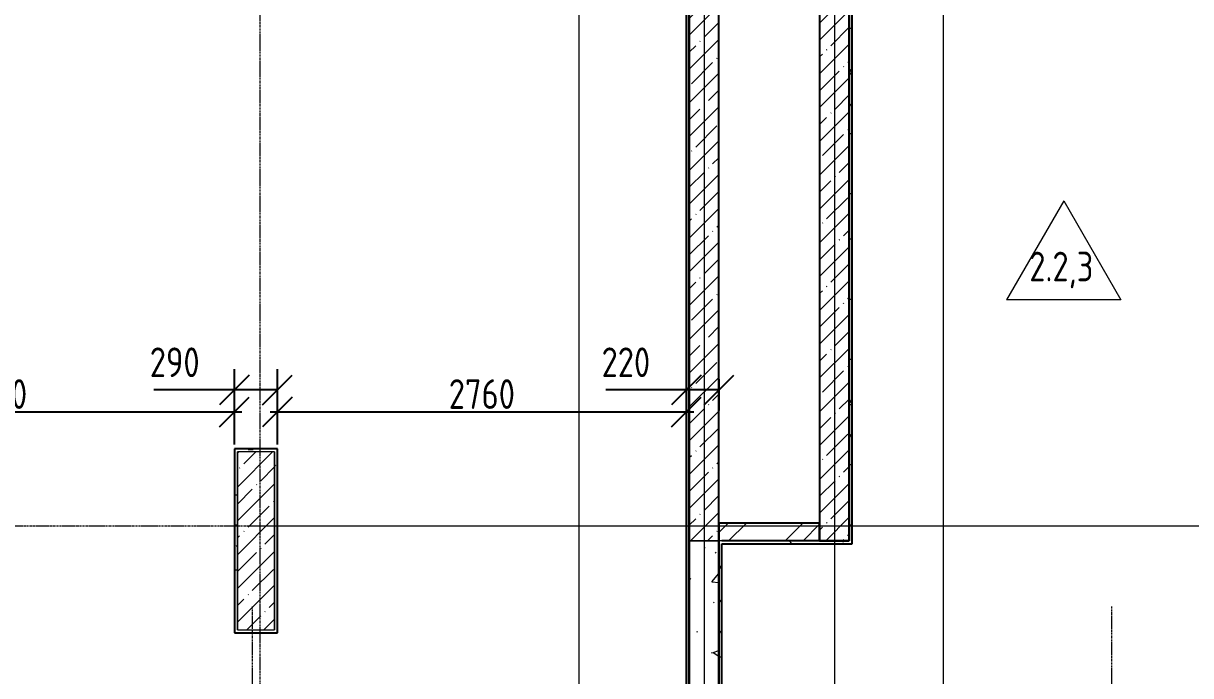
# Model space of a CAD drawing. Header units: millimetres. Extents: x -11854 to 4360091, y -19344 to 4989148.
# Drawn here: x 77227 to 85107, y 7908 to 12310 of the extents above; entities that cross this region are included whole.
import ezdxf

# ---------------------------------------------------------------- set-up
doc = ezdxf.new("R2010")
doc.units = ezdxf.units.MM
doc.linetypes.add('Линия сетки', pattern=[22.225, 12.7, -3.175, 3.175, -3.175])
doc.layers.get('0').update_dxf_attribs({"color": 254})
doc.layers.get('Defpoints').update_dxf_attribs({"color": 254})
for name, color, linetype, lineweight in [('A-ANNO-DIMS', 254, 'Continuous', 9), ('A-AREA-IDEN', 254, 'Continuous', 9), ('A-DETL', 254, 'Continuous', 9), ('A-WALL', 254, 'Continuous', 9), ('I-WALL', 254, 'Continuous', 9), ('S-GRID', 254, 'Continuous', 9)]:
    doc.layers.add(name, color=color, linetype=linetype, lineweight=lineweight)
doc.styles.add('ISOCPEUR', font='isocpeur.ttf', dxfattribs={"width": 0.8, "height": 200})
doc.dimstyles.new('2_0_мм_ISOCPEUR', dxfattribs={"dimscale": 304.8, "dimtxt": 199.196235, "dimasz": 0.656168, "dimexe": 0.459318, "dimexo": 0.625, "dimgap": 0.065617, "dimtad": 1, "dimdec": 0, "dimtxsty": 'ISOCPEUR', "dimblk1": 'OBLIQUE', "dimblk2": 'OBLIQUE', "dimsah": 1, "dimcen": 2.5, "dimdle": 0.164042, "dimazin": 3, "dimtfac": 1, "dimtix": 1, "dimtmove": 0, "dimatfit": 3, "dimfxl": 0.787402, "dimfxlon": 1, "dimtvp": 1, "dimarcsym": 2})
doc.dimstyles.new('2_0_мм_ISOCPEUR_1', dxfattribs={"dimscale": 304.8, "dimtxt": 199.196235, "dimasz": 0.656168, "dimexe": 0.459318, "dimexo": 0.625, "dimgap": 0.065617, "dimtad": 1, "dimdec": 0, "dimtxsty": 'ISOCPEUR', "dimblk1": 'OBLIQUE', "dimblk2": 'OBLIQUE', "dimsah": 1, "dimcen": 2.5, "dimdle": 0.164042, "dimazin": 3, "dimtfac": 1, "dimtix": 1, "dimtmove": 1, "dimatfit": 3, "dimfxl": 0.787402, "dimfxlon": 1, "dimtvp": 1, "dimarcsym": 2})
pattern_1 = [(45, (542041.67, 20914.14), (-114.04925, 114.04925), []), (45, (542155.72, 20914.14), (-114.04925, 114.04925), [201.613, -40.323, 3.353, -36.97])]
pattern_2 = [(0, (542041.67, 20914.14), (406.4, 101.6), [33.528, -271.272, 33.528, -271.272, -1625.6]), (0, (542041.67, 20914.14), (406.4, 101.6), [-609.6, 33.528, -576.072, 33.528, -271.272, -711.2]), (0, (542041.67, 20914.14), (406.4, 101.6), [-1524, 33.528, -169.672, 33.528, -474.472]), (120, (542194.07, 20964.94), (-291.18818, 301.152724), [33.528, -271.272, 33.528, -1896.872]), (120, (542194.07, 20964.94), (-291.18818, 301.152724), [-338.328, -271.272, 33.528, -576.072, -1016]), (120, (542194.07, 20964.94), (-291.18818, 301.152724), [-1219.2, 33.528, -271.272, 33.528, -677.672]), (120, (542194.07, 20964.94), (-291.18818, 301.152724), [-1557.528, -169.672, 33.528, -474.472]), (240, (542244.87, 21168.14), (-115.21182, -402.752724), [33.528, -271.272, 33.528, -1896.872]), (240, (542244.87, 21168.14), (-115.21182, -402.752724), [-338.328, -271.272, 33.528, -576.072, -1016]), (240, (542244.87, 21168.14), (-115.21182, -402.752724), [-1219.2, 33.528, -271.272, 33.528, -677.672]), (240, (542244.87, 21168.14), (-115.21182, -402.752724), [-1557.528, -169.672, 33.528, -474.472])]
pattern_3 = [(45, (542041.67, 20914.14), (-114.04925, 114.04925), []), (45, (542155.72, 20914.14), (-114.04925, 114.04925), [201.613, -40.323, 3.353, -36.97])]
pattern_4 = [(0, (542041.67, 20914.14), (406.4, 101.6), [33.528, -271.272, 33.528, -271.272, -1625.6]), (0, (542041.67, 20914.14), (406.4, 101.6), [-609.6, 33.528, -576.072, 33.528, -271.272, -711.2]), (0, (542041.67, 20914.14), (406.4, 101.6), [-1524, 33.528, -169.672, 33.528, -474.472]), (120, (542194.07, 20964.94), (-291.18818, 301.152724), [33.528, -271.272, 33.528, -1896.872]), (120, (542194.07, 20964.94), (-291.18818, 301.152724), [-338.328, -271.272, 33.528, -576.072, -1016]), (120, (542194.07, 20964.94), (-291.18818, 301.152724), [-1219.2, 33.528, -271.272, 33.528, -677.672]), (120, (542194.07, 20964.94), (-291.18818, 301.152724), [-1557.528, -169.672, 33.528, -474.472]), (240, (542244.87, 21168.14), (-115.21182, -402.752724), [33.528, -271.272, 33.528, -1896.872]), (240, (542244.87, 21168.14), (-115.21182, -402.752724), [-338.328, -271.272, 33.528, -576.072, -1016]), (240, (542244.87, 21168.14), (-115.21182, -402.752724), [-1219.2, 33.528, -271.272, 33.528, -677.672]), (240, (542244.87, 21168.14), (-115.21182, -402.752724), [-1557.528, -169.672, 33.528, -474.472])]

# ---------------------------------------------------------------- blocks, each defined once
blk = doc.blocks.new('МАРКА ПОМЕЩЕНИЯ - ПОЛЫ - Площадь-6347788-1А')
at = {"layer": 'A-AREA-IDEN'}
for p, q in [((0, 4.233), (-3.855, -2.444)), ((0, 4.233), (3.855, -2.444)), ((3.855, -2.444), (-3.855, -2.444))]:
    blk.add_line(p, q, dxfattribs=at)
blk = doc.blocks.new('_Oblique')
at = {"color": 0, "linetype": 'ByBlock', "lineweight": -2}
blk.add_line((-0.5, -0.5), (0.5, 0.5), dxfattribs=at)
blk = doc.blocks.new('*D788')
at = {"layer": 'A-ANNO-DIMS', "color": 0, "lineweight": -2, "transparency": 16777216}
for p, q in [((75442.5, 9909.1), (75442.5, 9548.1)), ((78652.5, 9467.2), (78652.5, 9828.1)), ((75392.5, 9688.1), (78702.5, 9688.1))]:
    blk.add_line(p, q, dxfattribs=at)
at = {"layer": 'Defpoints', "color": 0, "transparency": 16777216}
for p in [(75442.5, 9928.1), (78652.5, 9688.1), (78652.5, 9448.1)]:
    blk.add_point(p, dxfattribs=at)
at = {"layer": 'A-ANNO-DIMS', "color": 0, "lineweight": -2, "transparency": 16777216, "xscale": 200, "yscale": 200, "zscale": 200, "rotation": 180}
blk.add_blockref('_Oblique', (75442.5, 9688.1), dxfattribs=at)
at = {"layer": 'A-ANNO-DIMS', "color": 0, "lineweight": -2, "transparency": 16777216, "xscale": 200, "yscale": 200, "zscale": 200}
blk.add_blockref('_Oblique', (78652.5, 9688.1), dxfattribs=at)
at = {"layer": 'A-ANNO-DIMS', "color": 0, "transparency": 16777216, "insert": (77047.5, 9808.1), "char_height": 200, "width": 496.458, "attachment_point": 5, "style": 'ISOCPEUR'}
blk.add_mtext('\\A1;3210', dxfattribs=at)
blk = doc.blocks.new('*D789')
at = {"layer": 'A-ANNO-DIMS', "color": 0, "lineweight": -2, "transparency": 16777216}
for p, q in [((78652.5, 9467.2), (78652.5, 9976.1)), ((78942.5, 9467.2), (78942.5, 9976.1)), ((78652.5, 9836.1), (78108.5, 9836.1)), ((78942.5, 9836.1), (78602.5, 9836.1))]:
    blk.add_line(p, q, dxfattribs=at)
at = {"layer": 'Defpoints', "color": 0, "transparency": 16777216}
for p in [(78942.5, 9836.1), (78652.5, 9448.1), (78942.5, 9448.1)]:
    blk.add_point(p, dxfattribs=at)
at = {"layer": 'A-ANNO-DIMS', "color": 0, "lineweight": -2, "transparency": 16777216, "xscale": 200, "yscale": 200, "zscale": 200, "rotation": 180}
blk.add_blockref('_Oblique', (78652.5, 9836.1), dxfattribs=at)
at = {"layer": 'A-ANNO-DIMS', "color": 0, "lineweight": -2, "transparency": 16777216, "xscale": 200, "yscale": 200, "zscale": 200}
blk.add_blockref('_Oblique', (78942.5, 9836.1), dxfattribs=at)
at = {"layer": 'A-ANNO-DIMS', "color": 0, "transparency": 16777216, "insert": (78080.5, 10122.8), "char_height": 200, "width": 399.925, "attachment_point": 1, "line_spacing_factor": 1.149209, "style": 'ISOCPEUR'}
blk.add_mtext('\\A1;290', dxfattribs=at)
blk = doc.blocks.new('*D790')
at = {"layer": 'A-ANNO-DIMS', "color": 0, "lineweight": -2, "transparency": 16777216}
for p, q in [((81702.5, 9909.1), (81702.5, 9548.1)), ((78942.5, 9467.2), (78942.5, 9828.1)), ((78892.5, 9688.1), (81752.5, 9688.1))]:
    blk.add_line(p, q, dxfattribs=at)
at = {"layer": 'Defpoints', "color": 0, "transparency": 16777216}
for p in [(81702.5, 9928.1), (81702.5, 9688.1), (78942.5, 9448.1)]:
    blk.add_point(p, dxfattribs=at)
at = {"layer": 'A-ANNO-DIMS', "color": 0, "lineweight": -2, "transparency": 16777216, "xscale": 200, "yscale": 200, "zscale": 200, "rotation": 180}
blk.add_blockref('_Oblique', (78942.5, 9688.1), dxfattribs=at)
at = {"layer": 'A-ANNO-DIMS', "color": 0, "lineweight": -2, "transparency": 16777216, "xscale": 200, "yscale": 200, "zscale": 200}
blk.add_blockref('_Oblique', (81702.5, 9688.1), dxfattribs=at)
at = {"layer": 'A-ANNO-DIMS', "color": 0, "transparency": 16777216, "insert": (80322.5, 9808.1), "char_height": 200, "width": 533.233, "attachment_point": 5, "style": 'ISOCPEUR'}
blk.add_mtext('\\A1;2760', dxfattribs=at)
blk = doc.blocks.new('*D791')
at = {"layer": 'A-ANNO-DIMS', "color": 0, "lineweight": -2, "transparency": 16777216}
for p, q in [((81702.5, 9909.1), (81702.5, 9696.1)), ((81922.6, 9909.1), (81922.6, 9696.1)), ((81702.5, 9836.1), (81158.5, 9836.1)), ((81922.6, 9836.1), (81652.5, 9836.1))]:
    blk.add_line(p, q, dxfattribs=at)
at = {"layer": 'Defpoints', "color": 0, "transparency": 16777216}
for p in [(81702.5, 9928.1), (81922.6, 9928.1), (81922.6, 9836.1)]:
    blk.add_point(p, dxfattribs=at)
at = {"layer": 'A-ANNO-DIMS', "color": 0, "lineweight": -2, "transparency": 16777216, "xscale": 200, "yscale": 200, "zscale": 200, "rotation": 180}
blk.add_blockref('_Oblique', (81702.5, 9836.1), dxfattribs=at)
at = {"layer": 'A-ANNO-DIMS', "color": 0, "lineweight": -2, "transparency": 16777216, "xscale": 200, "yscale": 200, "zscale": 200}
blk.add_blockref('_Oblique', (81922.6, 9836.1), dxfattribs=at)
at = {"layer": 'A-ANNO-DIMS', "color": 0, "transparency": 16777216, "insert": (81130.6, 10122.8), "char_height": 200, "width": 399.925, "attachment_point": 1, "line_spacing_factor": 1.149209, "style": 'ISOCPEUR'}
blk.add_mtext('\\A1;220', dxfattribs=at)

msp = doc.modelspace()

# ---------------------------------------------------------------- hatches: boundary and pattern name
at = {"layer": 'A-WALL'}
h = msp.add_hatch(dxfattribs=at)
h.set_pattern_fill('FP_1', color=8, style=0, pattern_type=2)
h.set_pattern_definition(pattern_1)
h.paths.add_polyline_path([(81722.6, 8817.4), (81922.6, 8817.4), (81922.6, 13367.4), (81722.6, 13367.4), (81722.6, 12176)])
h = msp.add_hatch(dxfattribs=at)
h.set_pattern_fill('FP_1', color=8, style=0, pattern_type=2)
h.set_pattern_definition(pattern_3)
h.paths.add_polyline_path([(81722.6, 8817.4), (81922.6, 8817.4), (81922.6, 13367.4), (81722.6, 13367.4), (81722.6, 10035.1)])
h = msp.add_hatch(dxfattribs=at)
h.set_pattern_fill('FP_1', color=8, style=0, pattern_type=2)
h.set_pattern_definition(pattern_1)
h.paths.add_polyline_path([(82602.6, 8817.4), (82802.6, 8817.4), (82802.6, 13367.4), (82602.6, 13367.4), (82602.6, 12176)])
h = msp.add_hatch(dxfattribs=at)
h.set_pattern_fill('FP_1', color=8, style=0, pattern_type=2)
h.set_pattern_definition(pattern_3)
h.paths.add_polyline_path([(82602.6, 8817.4), (82802.6, 8817.4), (82802.6, 13367.4), (82602.6, 13367.4), (82602.6, 10035.1)])
h = msp.add_hatch(dxfattribs=at)
h.set_pattern_fill('FP_3', color=8, style=0, pattern_type=2)
h.set_pattern_definition(pattern_2)
h.paths.add_polyline_path([(82822.6, 8817.4), (82822.6, 12857.4), (82802.6, 12857.4), (82802.6, 8817.4)])
h = msp.add_hatch(dxfattribs=at)
h.set_pattern_fill('FP_5', color=8, style=0, pattern_type=2)
h.set_pattern_definition(pattern_4)
h.paths.add_polyline_path([(82822.6, 8817.4), (82822.6, 12857.4), (82802.6, 12857.4), (82802.6, 8817.4)])
h = msp.add_hatch(dxfattribs=at)
h.set_pattern_fill('FP_3', color=8, style=0, pattern_type=2)
h.set_pattern_definition(pattern_2)
h.paths.add_polyline_path([(81722.5, 2222.4), (81722.5, 12812.4), (81702.5, 12812.4), (81702.5, 2222.4)])
h = msp.add_hatch(dxfattribs=at)
h.set_pattern_fill('FP_5', color=8, style=0, pattern_type=2)
h.set_pattern_definition(pattern_4)
h.paths.add_polyline_path([(81722.5, 2222.4), (81722.5, 12812.4), (81702.5, 12812.4), (81702.5, 2222.4)])
h = msp.add_hatch(dxfattribs=at)
h.set_pattern_fill('FP_5', color=8, style=0, pattern_type=2)
h.set_pattern_definition(pattern_4)
h.paths.add_polyline_path([(78672.6, 9417.4), (78942.5, 9417.4), (78942.5, 9437.4), (78652.5, 9437.4), (78652.5, 9417.4)])
h = msp.add_hatch(dxfattribs=at)
h.set_pattern_fill('FP_5', color=8, style=0, pattern_type=2)
h.set_pattern_definition(pattern_4)
h.paths.add_polyline_path([(78652.5, 8197.4), (78672.5, 8197.4), (78672.5, 9417.4), (78652.5, 9417.4), (78652.5, 9050.5)])
h = msp.add_hatch(dxfattribs=at)
h.set_pattern_fill('FP_1', color=8, style=0, pattern_type=2)
h.set_pattern_definition(pattern_3)
h.paths.add_polyline_path([(78922.6, 8217.4), (78922.6, 9417.4), (78672.6, 9417.4), (78672.6, 8217.4)])
h = msp.add_hatch(dxfattribs=at)
h.set_pattern_fill('FP_5', color=8, style=0, pattern_type=2)
h.set_pattern_definition(pattern_4)
h.paths.add_polyline_path([(78922.5, 8217.4), (78942.5, 8217.4), (78942.5, 9417.4), (78922.5, 9417.4), (78922.5, 8558.2)])
h = msp.add_hatch(dxfattribs=at)
h.set_pattern_fill('FP_2', color=8, style=0, pattern_type=2)
h.set_pattern_definition([(50, (542041.7, 20914.14), (728.7365, -63.7558), [76.2, -838.2]), (355, (542041.7, 20914.14), (-140.9716, 764.2276), [60.96, -670.56]), (100.451, (542102.4, 20908.8), (587.77, 700.4668), [64.76, -712.36]), (46.184, (542041.7, 21117.3), (1084.3162, -168.171), [114.3, -1257.3]), (96.636, (542132, 21103.3), (949.61, 989.7098), [97.14, -1068.54]), (351.184, (542041.7, 21117.3), (949.6206, 989.7012), [91.44, -1005.84]), (21, (542143.3, 21066.54), (606.4579, -409.0606), [76.2, -838.2]), (326, (542143.3, 21066.54), (247.2083, 736.7529), [60.96, -670.56]), (71.451, (542193.8, 21032.46), (853.6683, 327.6855), [64.76, -712.36]), (37.5, (542041.67, 20914.14), (12.3547, 338.22012), [6.706, -655.726, 6.706, -674.014, -673.1]), (37.5, (542041.67, 20914.14), (12.3547, 338.22012), [-1343.152, 6.706, -666.394]), (7.5, (542041.67, 20914.14), (267.27887, 400.72213), [6.706, -381.406, 6.706, -640.486, -256.54]), (7.5, (542041.67, 20914.14), (267.27887, 400.72213), [-1035.304, 6.706, -249.834]), (327.5, (541815.1, 20914.14), (542.36333, -22.91534), [6.706, -247.294, 6.706, -785.774, -1051.56]), (327.5, (541815.1, 20914.14), (542.36333, -22.91534), [-1046.48, 6.706, -1044.854]), (317.5, (541713.5, 20914.14), (592.51696, 101.7071), [6.706, -323.494, 6.706, -519.582, -746.76]), (317.5, (541713.5, 20914.14), (592.51696, 101.7071), [-856.488, 6.706, -740.054])])
h.paths.add_polyline_path([(81722.5, 2222.4), (81922.5, 2222.4), (81922.5, 8817.4), (81722.5, 8817.4), (81722.5, 4213.4)])
h = msp.add_hatch(dxfattribs=at)
h.set_pattern_fill('FP_2', color=8, style=0, pattern_type=2)
h.set_pattern_definition([(50, (542041.7, 20914.14), (728.7365, -63.7558), [76.2, -838.2]), (355, (542041.7, 20914.14), (-140.9716, 764.2276), [60.96, -670.56]), (100.451, (542102.4, 20908.8), (587.77, 700.4668), [64.76, -712.36]), (46.184, (542041.7, 21117.3), (1084.3162, -168.171), [114.3, -1257.3]), (96.636, (542132, 21103.3), (949.61, 989.7098), [97.14, -1068.54]), (351.184, (542041.7, 21117.3), (949.6206, 989.7012), [91.44, -1005.84]), (21, (542143.3, 21066.54), (606.4579, -409.0606), [76.2, -838.2]), (326, (542143.3, 21066.54), (247.2083, 736.7529), [60.96, -670.56]), (71.451, (542193.8, 21032.46), (853.6683, 327.6855), [64.76, -712.36]), (37.5, (542041.67, 20914.14), (12.3547, 338.22012), [6.706, -655.726, 6.706, -674.014, -673.1]), (37.5, (542041.67, 20914.14), (12.3547, 338.22012), [-1343.152, 6.706, -666.394]), (7.5, (542041.67, 20914.14), (267.27887, 400.72213), [6.706, -381.406, 6.706, -640.486, -256.54]), (7.5, (542041.67, 20914.14), (267.27887, 400.72213), [-1035.304, 6.706, -249.834]), (327.5, (541815.1, 20914.14), (542.36333, -22.91534), [6.706, -247.294, 6.706, -785.774, -1051.56]), (327.5, (541815.1, 20914.14), (542.36333, -22.91534), [-1046.48, 6.706, -1044.854]), (317.5, (541713.5, 20914.14), (592.51696, 101.7071), [6.706, -323.494, 6.706, -519.582, -746.76]), (317.5, (541713.5, 20914.14), (592.51696, 101.7071), [-856.488, 6.706, -740.054])])
h.paths.add_polyline_path([(81722.5, 2222.4), (81922.5, 2222.4), (81922.5, 8817.4), (81722.5, 8817.4), (81722.5, 4127.7)])
h = msp.add_hatch(dxfattribs=at)
h.set_pattern_fill('FP_3', color=8, style=0, pattern_type=2)
h.set_pattern_definition(pattern_2)
h.paths.add_polyline_path([(81942.5, 2242.4), (81942.5, 8817.4), (81922.5, 8817.4), (81922.5, 2242.4)])
h = msp.add_hatch(dxfattribs=at)
h.set_pattern_fill('FP_5', color=8, style=0, pattern_type=2)
h.set_pattern_definition(pattern_4)
h.paths.add_polyline_path([(81942.5, 2242.4), (81942.5, 8817.4), (81922.5, 8817.4), (81922.5, 2242.4)])
h = msp.add_hatch(dxfattribs=at)
h.set_pattern_fill('FP_3', color=8, style=0, pattern_type=2)
h.set_pattern_definition(pattern_2)
h.paths.add_polyline_path([(81942.5, 8797.4), (82822.6, 8797.4), (82822.6, 8817.4), (81942.5, 8817.4)])
h = msp.add_hatch(dxfattribs=at)
h.set_pattern_fill('FP_5', color=8, style=0, pattern_type=2)
h.set_pattern_definition(pattern_4)
h.paths.add_polyline_path([(81942.5, 8797.4), (82822.6, 8797.4), (82822.6, 8817.4), (81942.5, 8817.4)])
at = {"layer": 'I-WALL'}
h = msp.add_hatch(dxfattribs=at)
h.set_pattern_fill('FP_4', color=8, style=0, pattern_type=2)
h.set_pattern_definition([(45, (542041.67, 20914.14), (-251.44717, 251.44717), []), (45, (542041.67, 21295.14), (-251.44717, 251.44717), [])])
h.paths.add_polyline_path([(82602.6, 8817.4), (82602.6, 8937.4), (81922.5, 8937.4), (81922.5, 8817.4), (81942.5, 8817.4)])
h = msp.add_hatch(dxfattribs=at)
h.set_pattern_fill('FP_3', color=8, style=0, pattern_type=2)
h.set_pattern_definition([(45, (542041.67, 20914.14), (-251.44717, 251.44717), []), (45, (542041.67, 21295.14), (-251.44717, 251.44717), [])])
h.paths.add_polyline_path([(82602.6, 8817.4), (82602.6, 8937.4), (81922.5, 8937.4), (81922.5, 8817.4), (81942.5, 8817.4)])

# ---------------------------------------------------------------- linework, layer by layer
at = {"layer": 'A-DETL', "color": 8, "lineweight": 18}
msp.add_line((80979.6, -1298.8), (80979.6, 12737.5), dxfattribs=at)
at = {"layer": 'A-DETL', "color": 8}
msp.add_line((83435.9, 12502), (83435.9, -1102.5), dxfattribs=at)
at = {"layer": 'A-WALL', "color": 8, "lineweight": 25}
for p, q in [((81922.6, 8817.4), (81922.6, 16417.4)), ((81922.6, 8817.4), (81922.6, 16417.4)), ((82602.6, 13367.4), (82602.6, 8817.4)), ((82602.6, 13367.4), (82602.6, 8817.4)), ((82802.6, 8817.4), (82802.6, 12857.4)), ((82802.6, 12857.4), (82802.6, 8817.4)), ((82802.6, 8817.4), (82802.6, 12857.4)), ((82802.6, 12857.4), (82802.6, 8817.4)), ((81702.5, 12812.4), (81702.5, 2242.4)), ((81702.5, 12812.4), (81702.5, 2242.4)), ((81722.5, 2222.4), (81722.5, 12832.4)), ((81722.5, 2222.4), (81722.5, 12832.4)), ((81722.6, 12837.4), (81722.6, 8817.4)), ((81722.6, 12837.4), (81722.6, 8817.4)), ((82822.6, 8797.4), (82822.6, 12837.4)), ((82822.6, 8797.4), (82822.6, 12837.4)), ((78942.5, 9437.4), (78652.5, 9437.4)), ((78652.5, 9437.4), (78652.5, 8197.4)), ((78942.5, 8197.4), (78942.5, 9437.4)), ((81722.5, 8817.4), (81722.5, 2222.4)), ((81722.5, 8817.4), (81722.5, 2222.4)), ((81922.5, 2242.4), (81922.5, 8817.4)), ((81922.5, 8817.4), (81922.5, 2242.4)), ((81922.5, 2242.4), (81922.5, 8817.4)), ((81922.5, 8817.4), (81922.5, 2242.4)), ((82802.6, 8817.4), (81942.5, 8817.4)), ((82802.6, 8817.4), (81942.5, 8817.4)), ((81942.5, 2242.4), (81942.5, 8797.4)), ((81942.5, 8797.4), (82822.6, 8797.4)), ((81942.5, 2242.4), (81942.5, 8797.4)), ((81942.5, 8797.4), (82822.6, 8797.4)), ((82602.6, 8817.4), (82802.6, 8817.4)), ((82602.6, 8817.4), (82802.6, 8817.4)), ((78652.5, 8197.4), (78942.5, 8197.4))]:
    msp.add_line(p, q, dxfattribs=at)
at = {"layer": 'A-WALL', "color": 8}
for p, q in [((78672.5, 8217.4), (78672.5, 9417.4)), ((78672.6, 9417.4), (78672.6, 8217.4)), ((78922.6, 9417.4), (78672.6, 9417.4)), ((78922.5, 9417.4), (78922.5, 8217.4)), ((78922.6, 8217.4), (78922.6, 9417.4)), ((81922.5, 8817.4), (81722.5, 8817.4)), ((81922.5, 8817.4), (81722.5, 8817.4)), ((81722.6, 8817.4), (81922.6, 8817.4)), ((81722.6, 8817.4), (81922.6, 8817.4)), ((81942.5, 8817.4), (81922.5, 8817.4)), ((81942.5, 8817.4), (81922.5, 8817.4)), ((78672.6, 8217.4), (78922.6, 8217.4))]:
    msp.add_line(p, q, dxfattribs=at)
at = {"layer": 'I-WALL', "color": 8, "lineweight": 25}
for p, q in [((82602.6, 8937.4), (81922.5, 8937.4)), ((81922.5, 8937.4), (81922.5, 8817.4)), ((82602.6, 8937.4), (81922.5, 8937.4)), ((81922.5, 8937.4), (81922.5, 8817.4)), ((82602.6, 8817.4), (82602.6, 8937.4)), ((82602.6, 8817.4), (82602.6, 8937.4))]:
    msp.add_line(p, q, dxfattribs=at)
at = {"layer": 'S-GRID', "color": 8, "linetype": 'Линия сетки'}
for p, q in [((78822.6, 26233.7), (78822.6, -3986)), ((81822.6, 26233.7), (81822.6, -4343.8)), ((81822.6, 26233.7), (81822.6, -3168.7)), ((81822.6, 26233.7), (81822.6, -3168.7)), ((82702.6, 26233.7), (82702.6, -3730.1)), ((82702.6, 26233.7), (82702.6, -3986)), ((82702.6, 26233.7), (82702.6, -3986)), ((81822.6, 21247.1), (81822.6, -4343.8)), ((82702.6, 21247.1), (82702.6, -3730.1)), ((84219.3, 8917.4), (45556.2, 8917.4)), ((84219.3, 8917.4), (45556.2, 8917.4)), ((117934.2, 8917.4), (78806.8, 8917.4)), ((117662.5, 8917.4), (78806.8, 8917.4)), ((78772.6, 8374.9), (78772.6, -445.3)), ((84572.6, 8374.9), (84572.6, -1715.3))]:
    msp.add_line(p, q, dxfattribs=at)

# ---------------------------------------------------------------- block references
at = {"layer": 'A-AREA-IDEN', "color": 8, "xscale": 99.99999999999991, "yscale": 99.99999999999991, "zscale": 99.99999999999991}
msp.add_blockref('МАРКА ПОМЕЩЕНИЯ - ПОЛЫ - Площадь-6347788-1А', (84250.8, 10688.2), dxfattribs=at)

# ---------------------------------------------------------------- texts
at = {"layer": 'A-AREA-IDEN', "color": 8, "insert": (84017.8, 10768.9), "char_height": 200, "width": 551.561, "attachment_point": 1, "style": 'ISOCPEUR'}
msp.add_mtext('2.2,3', dxfattribs=at)

# ---------------------------------------------------------------- dimensions: what is measured, and where the dimension line sits
at = {"layer": 'A-ANNO-DIMS', "color": 8}
for base, p1, p2, override, picture, middle in [((78942.5, 9836.1), (78652.5, 9448.1), (78942.5, 9448.1), {"dimfxl": 290}, '*D789', (78280.5, 9836.1)), ((81922.6, 9836.1), (81702.5, 9928.1), (81922.6, 9928.1), {"dimfxl": 220.019152}, '*D791', (81330.5, 9836.1))]:
    dim = msp.add_linear_dim(base=base, p1=p1, p2=p2, dimstyle='2_0_мм_ISOCPEUR', override=override, dxfattribs=at)
    dim.commit()
    dim.dimension.update_dxf_attribs({"geometry": picture, "text_midpoint": middle, "dimtype": 160})
for base, p1, p2, override, picture, middle in [((78652.5, 9688.1), (75442.5, 9928.1), (78652.5, 9448.1), {"dimfxl": 3245.689449}, '*D788', (77047.5, 9808.1)), ((81702.5, 9688.1), (78942.5, 9448.1), (81702.5, 9928.1), {"dimfxl": 2801.500704}, '*D790', (80322.5, 9808.1))]:
    dim = msp.add_linear_dim(base=base, p1=p1, p2=p2, dimstyle='2_0_мм_ISOCPEUR_1', override=override, dxfattribs=at)
    dim.commit()
    dim.dimension.update_dxf_attribs({"geometry": picture, "text_midpoint": middle})

doc.saveas('drawing.dxf')
